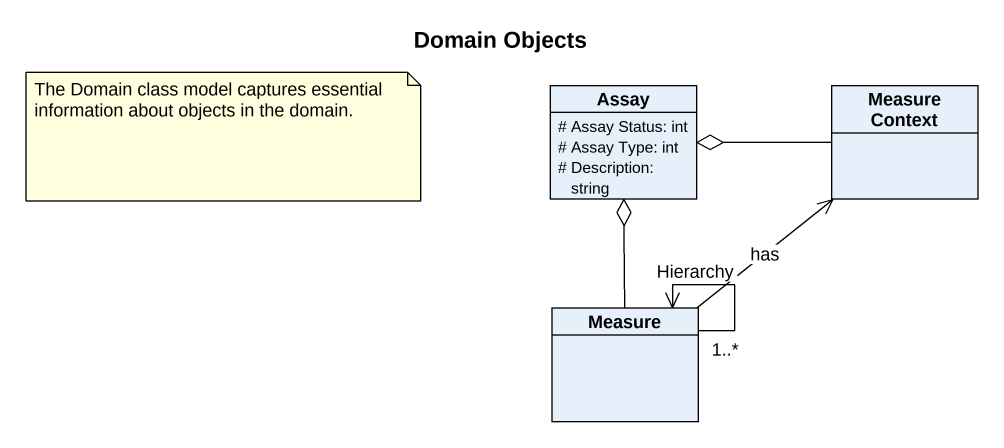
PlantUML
@startuml
title Domain Objects
hide circle
hide empty members
skinparam classAttributeIconSize 0
class Assay {
  # Assay Status: int
  # Assay Type: int
  # Description: string
}
class "Measure Context" as Measure_Context
class Measure
Measure_Context -left-o Assay
Measure -up-o Assay
Measure -up-> Measure_Context : has
Measure "1..*" --> Measure : Hierarchy
note as N1
  The Domain class model captures essential information about objects in the domain.
end note
@enduml
